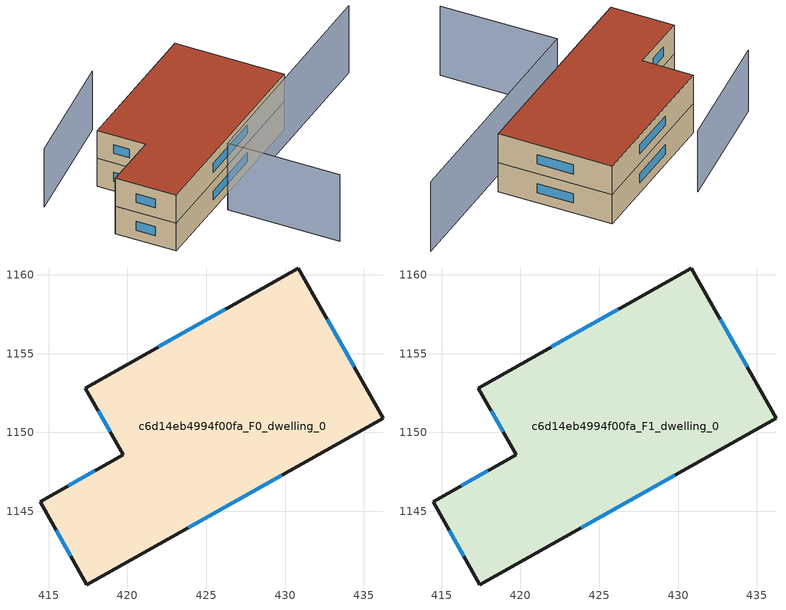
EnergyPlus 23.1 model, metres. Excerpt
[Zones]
c6d14eb4994f00fa_F0_dwelling_0
 floor ground (EU_floor_Construction): 430.84,1160.43 436.21,1150.91 417.43,1140.33 414.45,1145.61 419.72,1148.58 417.34,1152.81 z0
 wall outside (EU_wall_Construction): 414.45,1145.61 417.43,1140.33 436.21,1150.91 430.84,1160.43 417.34,1152.81 419.72,1148.58 414.45,1145.61 z0:3
 window (EU_Window_Construction): 415.47,1143.8 416.41,1142.14 / 417.92,1147.57 416.26,1146.63 / 418.15,1151.37 418.91,1150.03 / 426.22,1157.82 421.96,1155.42 / 434.37,1154.17 432.68,1157.17 / 423.86,1143.95 429.78,1147.29 z1.03:1.97
c6d14eb4994f00fa_F1_dwelling_0
 floor to c6d14eb4994f00fa_F0_dwelling_0 (EU_floor_Construction): 430.84,1160.43 436.21,1150.91 417.43,1140.33 414.45,1145.61 419.72,1148.58 417.34,1152.81 z3
 wall outside (EU_wall_Construction): 414.45,1145.61 417.43,1140.33 436.21,1150.91 430.84,1160.43 417.34,1152.81 419.72,1148.58 414.45,1145.61 z3:6
 window (EU_Window_Construction): 415.47,1143.8 416.41,1142.14 / 417.92,1147.57 416.26,1146.63 / 418.15,1151.37 418.91,1150.03 / 426.22,1157.82 421.96,1155.42 / 434.37,1154.17 432.68,1157.17 / 423.86,1143.95 429.78,1147.29 z4.03:4.97
 roof outside (EU_roof_Construction): 436.21,1150.91 430.84,1160.43 417.34,1152.81 419.72,1148.58 414.45,1145.61 417.43,1140.33 z6
shading: 430.42,1133.45 424.9,1143.18 / 424.9,1143.18 446.04,1155.19 z0:7.2; 421.99,1160.47 411.57,1152.71 z0:6.3
[Building]
EU S2 Campaign: North Axis=0; Terrain=City; Solar Distribution=FullExterior
[Site:Location]
Cape.Town.Intl.AP: Latitude=-33.965; Longitude=18.602; Time Zone=2; Elevation=46
[SizingPeriod:WeatherFileDays]
AnnualSizingPeriod: Begin Month=1; Begin Day of Month=1; End Month=12; End Day of Month=31; Day of Week for Start Day=Monday; Use Weather File Daylight Saving Period=No; Use Weather File Rain and Snow Indicators=No
[MATERIAL]
EU_InternalMass_Material: Roughness=MediumRough; Thickness=0.1; Conductivity=1; Density=1800; Specific Heat=900; Thermal Absorptance=0.9; Solar Absorptance=0.7; Visible Absorptance=0.7
[MATERIAL:NOMASS] Roughness=MediumRough; Thermal Absorptance=0.9; Solar Absorptance=0.7; Visible Absorptance=0.7
Name | Thermal Resistance
EU_wall_NoMass | 0.493876
EU_roof_NoMass | 0.449382
EU_floor_NoMass | 1.25
[WINDOWMATERIAL:SIMPLEGLAZINGSYSTEM]
EU_Window_SimpleGlazing: UFactor=4.4; Solar Heat Gain Coefficient=0.85; Visible Transmittance=0.85
[CONSTRUCTION]
EU_wall_Construction: EU_wall_NoMass
EU_roof_Construction: EU_roof_NoMass
EU_floor_Construction: EU_floor_NoMass
EU_Window_Construction: EU_Window_SimpleGlazing
EU_InternalMass_Construction: EU_InternalMass_Material
[ZONE] Type=1; Multiplier=1; Ceiling Height=autocalculate; Floor Area=autocalculate; Part of Total Floor Area=Yes
Name | Volume
c6d14eb4994f00fa_F0_dwelling_0 | 618.508
c6d14eb4994f00fa_F1_dwelling_0 | 618.509
[INTERNALMASS] Construction=EU_InternalMass_Construction; Surface Area=206.169
Name | Zone or ZoneList
c6d14eb4994f00fa_F0_dwelling_0_EU_InternalMass | c6d14eb4994f00fa_F0_dwelling_0
c6d14eb4994f00fa_F1_dwelling_0_EU_InternalMass | c6d14eb4994f00fa_F1_dwelling_0
[OTHEREQUIPMENT] Fuel Type=Electricity; Design Level Calculation Method=Watts/Area; Power per Zone Floor Area=1; Fraction Latent=0; Fraction Radiant=0; Fraction Lost=0; Carbon Dioxide Generation Rate=0; EndUse Subcategory=EU_Step8_InternalGains
Name | Zone or ZoneList or Space or SpaceList | Schedule
EU_Step8_InternalGain_c6d14eb4994f00fa_F0_dwelling_0_f000 | c6d14eb4994f00fa_F0_dwelling_0 | EU_Step8_GainSchedule_c6d14eb4994f00fa_F0_dwelling_0_f000
EU_Step8_InternalGain_c6d14eb4994f00fa_F1_dwelling_0_f000 | c6d14eb4994f00fa_F1_dwelling_0 | EU_Step8_GainSchedule_c6d14eb4994f00fa_F1_dwelling_0_f000
[ZONEVENTILATION:DESIGNFLOWRATE] Schedule=EU_AlwaysOn; Design Flow Rate Calculation Method=AirChanges/Hour; Air Changes per Hour=0.64; Ventilation Type=Natural; Fan Pressure Rise=0; Fan Total Efficiency=1; Constant Term Coefficient=1; Temperature Term Coefficient=0; Velocity Term Coefficient=0; Velocity Squared Term Coefficient=0; Minimum Indoor Temperature=-100; Maximum Indoor Temperature=100; Delta Temperature=-100; Minimum Outdoor Temperature=-100; Maximum Outdoor Temperature=100; Maximum Wind Speed=40
Name | Zone or ZoneList or Space or SpaceList
EU_ConstantAir_c6d14eb4994f00fa_F0_dwelling_0 | c6d14eb4994f00fa_F0_dwelling_0
EU_ConstantAir_c6d14eb4994f00fa_F1_dwelling_0 | c6d14eb4994f00fa_F1_dwelling_0
[HVACTEMPLATE:THERMOSTAT] Constant Heating Setpoint=20; Constant Cooling Setpoint=50
EU_HeatOnly_c6d14eb4994f00fa_F0_dwelling_0; EU_HeatOnly_c6d14eb4994f00fa_F1_dwelling_0
[HVACTEMPLATE:ZONE:IDEALLOADSAIRSYSTEM] System Availability Schedule=EU_AlwaysOn; Maximum Heating Supply Air Temperature=50; Minimum Cooling Supply Air Temperature=13; Maximum Heating Supply Air Humidity Ratio=0.0156; Minimum Cooling Supply Air Humidity Ratio=0.0077; Heating Limit=NoLimit; Cooling Limit=NoLimit; Heating Availability Schedule=EU_AlwaysOn; Cooling Availability Schedule=EU_CoolingOff; Dehumidification Control Type=ConstantSensibleHeatRatio; Cooling Sensible Heat Ratio=0.7; Dehumidification Setpoint=60; Humidification Control Type=None; Humidification Setpoint=30; Outdoor Air Method=None; Outdoor Air Flow Rate per Person=0.00944; Outdoor Air Flow Rate per Zone Floor Area=0; Outdoor Air Flow Rate per Zone=0; Demand Controlled Ventilation Type=None; Outdoor Air Economizer Type=NoEconomizer; Heat Recovery Type=None; Sensible Heat Recovery Effectiveness=0.7; Latent Heat Recovery Effectiveness=0.65
Name | Template Thermostat
c6d14eb4994f00fa_F0_dwelling_0 | EU_HeatOnly_c6d14eb4994f00fa_F0_dwelling_0
c6d14eb4994f00fa_F1_dwelling_0 | EU_HeatOnly_c6d14eb4994f00fa_F1_dwelling_0
[SIZING:ZONE] Zone Cooling Design Supply Air Temperature Input Method=SupplyAirTemperature; Zone Cooling Design Supply Air Temperature=13; Zone Heating Design Supply Air Temperature Input Method=SupplyAirTemperature; Zone Heating Design Supply Air Temperature=50; Zone Cooling Design Supply Air Humidity Ratio=0.008; Zone Heating Design Supply Air Humidity Ratio=0.008; Cooling Design Air Flow Method=DesignDay; Cooling Design Air Flow Rate=0; Cooling Minimum Air Flow per Zone Floor Area=0.000762; Cooling Minimum Air Flow=0; Cooling Minimum Air Flow Fraction=0.2; Heating Design Air Flow Method=DesignDay; Heating Design Air Flow Rate=0; Heating Maximum Air Flow per Zone Floor Area=0.002032; Heating Maximum Air Flow=0.141576; Heating Maximum Air Flow Fraction=0.3; Account for Dedicated Outdoor Air System=No; Dedicated Outdoor Air System Control Strategy=NeutralSupplyAir; Dedicated Outdoor Air Low Setpoint Temperature for Design=autosize; Dedicated Outdoor Air High Setpoint Temperature for Design=autosize; Zone Load Sizing Method=Sensible Load Only No Latent Load; Zone Latent Cooling Design Supply Air Humidity Ratio Input Method=HumidityRatioDifference; Zone Cooling Design Supply Air Humidity Ratio Difference=0.005; Zone Latent Heating Design Supply Air Humidity Ratio Input Method=HumidityRatioDifference; Zone Humidification Design Supply Air Humidity Ratio Difference=0.005
c6d14eb4994f00fa_F0_dwelling_0; c6d14eb4994f00fa_F1_dwelling_0
[SCHEDULE:CONSTANT]
Name | Hourly Value
EU_AlwaysOn | 1
EU_CoolingOff | 0
[SCHEDULE:FILE] Column Number=1; Rows to Skip at Top=0; Number of Hours of Data=8760; Column Separator=Comma; Interpolate to Timestep=No; Minutes per Item=60; Adjust Schedule for Daylight Savings=Yes
Name | File
EU_Step8_GainSchedule_c6d14eb4994f00fa_F0_dwelling_0_f000 | ../../schedules/c6d14eb4994f00fa/c6d14eb4994f00fa_F0_dwelling_0_f000_gain.csv
EU_Step8_GainSchedule_c6d14eb4994f00fa_F1_dwelling_0_f000 | ../../schedules/c6d14eb4994f00fa/c6d14eb4994f00fa_F1_dwelling_0_f000_gain.csv
